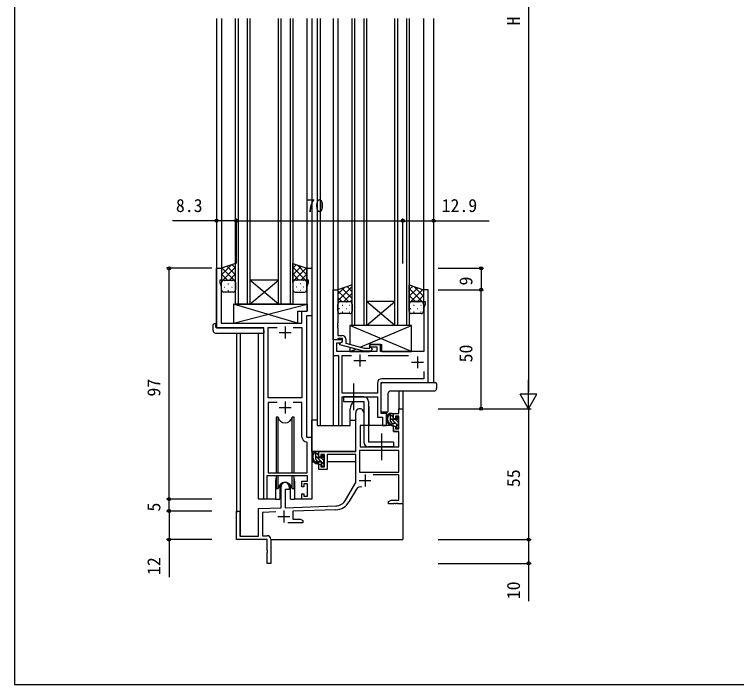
# Model space of a CAD drawing. Units: millimetres, scale not verified. Extents: x -437 to 438, y -281 to 278.
# Drawn here: x -436.8 to -133.2, y -280.9 to 0.7 of the extents above; entities that cross this region are included whole.
import ezdxf
from ezdxf.enums import TextEntityAlignment as Align

# ---------------------------------------------------------------- set-up
doc = ezdxf.new("R2010")
doc.units = ezdxf.units.MM
doc.header["$LTSCALE"] = 2
for name, color, linetype in [('0-2_YKK_11', 7, 'Continuous'), ('0-3_YKK_12', 2, 'Continuous'), ('0-4_YKK_13', 4, 'Continuous'), ('0-6_YKK_D', 6, 'Continuous'), ('0-7_YKK_ZWAK', 7, 'Continuous')]:
    doc.layers.add(name, color=color, linetype=linetype)
doc.styles.add('ＭＳ ゴシック', font='')
doc.styles.get('ＭＳ ゴシック').set_extended_font_data('MS Gothic')

msp = doc.modelspace()

# ---------------------------------------------------------------- linework, layer by layer
at = {"layer": '0-2_YKK_11'}
for p, q in [((-323, -130.475), (-323, -135.475)), ((-325.5, -132.975), (-320.5, -132.975)), ((-291.6, -142.175), (-291.6, -147.175)), ((-288.109, -142.575), (-271.095, -142.575)), ((-294.1, -144.675), (-289.1, -144.675)), ((-269.8, -145.475), (-264.8, -145.475)), ((-267.3, -142.975), (-267.3, -147.975)), ((-323, -161.975), (-323, -166.975)), ((-325.5, -164.475), (-320.5, -164.475)), ((-289.4, -192.675), (-289.4, -197.675)), ((-291.9, -195.175), (-286.9, -195.175)), ((-293.006, -198.727), (-296.143, -204.158)), ((-323.5, -207.775), (-323.5, -212.775)), ((-326, -210.275), (-321, -210.275))]:
    msp.add_line(p, q, dxfattribs=at)
for points in [[(-332, -202.975), (-332, -130.975), (-351.8, -130.975), (-351.8, -105.975), (-349.8, -105.975), (-349.8, -110.975), (-350.5, -110.975), (-350.5, -111.975), (-349.9, -113.624), (-349.9, -128.975), (-315.9, -128.975), (-315.9, -124.045), (-313.7, -124.045), (-313.7, -113.624), (-313.1, -111.975), (-313.1, -110.975), (-313.8, -110.975), (-313.8, -105.975), (-311.8, -105.975), (-311.8, -125.975), (-314, -125.975), (-314, -176.975), (-311.8, -176.975), (-311.8, -202.975), (-315.9, -202.975), (-315.9, -200.775), (-315.1, -200.775), (-315.1, -201.775), (-313.6, -201.775), (-313.6, -196.575), (-315.1, -196.575), (-315.1, -197.775), (-315.9, -197.775), (-315.9, -195.375), (-313.6, -195.375), (-313.6, -193.175), (-330.7, -193.175), (-330.7, -202.975)], [(-262.8, -153.975), (-262.8, -114.975), (-264.8, -114.975), (-264.8, -119.975), (-264.1, -119.975), (-264.1, -120.975), (-264.7, -122.623), (-264.7, -140.975), (-282.9, -140.975), (-282.9, -137.975), (-287.4, -137.975), (-287.4, -138.975), (-284.4, -138.975), (-284.4, -140.975), (-301.2, -140.975), (-301.2, -137.275), (-299.666, -137.275), (-298.8, -136.775), (-298.8, -135.975), (-302.8, -135.975), (-302.8, -142.575), (-300.6, -142.575), (-300.6, -171.975), (-299, -171.975), (-299, -159.975), (-284.2, -159.975), (-284.2, -168.575), (-282, -168.575), (-282, -171.975), (-280.4, -171.975), (-280.4, -166.975), (-282.6, -166.975), (-282.6, -153.975)], [(-275.13, -182.605), (-291.67, -182.605), (-291.67, -191.575), (-275.13, -191.575)]]:
    msp.add_lwpolyline(points, close=True, dxfattribs=at)
for points in [[(-302.8, -135.975), (-302.8, -114.975), (-300.8, -114.975), (-300.8, -129.017), (-300.92, -129.2), (-300.92, -129.75), (-300.8, -129.933), (-300.8, -130.017), (-300.92, -130.2), (-300.92, -130.75), (-300.8, -130.933), (-300.8, -134.175), (-299, -134.175)], [(-319.664, -130.875), (-315.9, -130.875), (-315.9, -160.475), (-330.1, -160.475), (-330.1, -130.875), (-326.336, -130.875)], [(-297.5, -135.675), (-297.5, -137.495), (-289.739, -139.575), (-287.549, -139.575), (-287.124, -139.151), (-286.276, -139.999), (-287.051, -140.775), (-289.897, -140.775), (-300, -138.068), (-300, -137.468), (-298.8, -136.775), (-298.8, -135.475), (-300.6, -135.475), (-300.8, -135.675), (-301.1, -135.975), (-302.8, -135.975)], [(-284.2, -154.175), (-284.2, -158.375), (-299, -158.375), (-299, -142.575), (-295.091, -142.575)], [(-264.7, -149.398), (-264.7, -152.375), (-282.4, -152.375)], [(-326.336, -162.375), (-330.1, -162.375), (-330.1, -191.975), (-313.7, -191.975), (-313.7, -179.173), (-313.987, -178.873)], [(-315.9, -176.875), (-315.9, -162.375), (-319.664, -162.375)], [(-297.554, -203.343), (-293.3, -195.975), (-293.3, -184.175), (-305.3, -184.175), (-305.3, -190.575), (-308.8, -190.575), (-308.8, -188.275), (-308, -188.275), (-308, -189.375), (-306.5, -189.375), (-306.5, -184.175), (-308, -184.175), (-308, -185.275), (-308.8, -185.275), (-308.8, -182.975), (-293.3, -182.975), (-293.3, -166.675)], [(-289.9, -166.675), (-289.9, -171.975), (-291.5, -171.975), (-291.5, -180.975), (-275.13, -180.975), (-275.13, -174.575), (-277.4, -174.575), (-277.4, -172.275), (-276.6, -172.275), (-276.6, -173.375), (-275.13, -173.375), (-275.13, -168.175), (-276.6, -168.175), (-276.6, -169.275), (-277.4, -169.275), (-277.4, -166.975), (-275.13, -166.975), (-275.13, -164.975), (-273.5, -164.975), (-273.5, -204.975), (-275.542, -204.975), (-275.725, -204.855), (-276.275, -204.855), (-276.458, -204.975), (-276.542, -204.975), (-276.725, -204.855), (-277.275, -204.855), (-277.458, -204.975), (-279.5, -204.975), (-279.5, -203.975), (-278.409, -203.345), (-275.13, -203.345), (-275.13, -192.775), (-286.001, -192.775)], [(-329, -219.845), (-329, -229.975), (-330.5, -229.975), (-330.5, -225.433), (-330.38, -225.25), (-330.38, -224.7), (-330.5, -224.517), (-330.5, -219.975), (-343.5, -219.975), (-343.5, -207.975), (-342.1, -207.975), (-342.1, -218.575), (-334.2, -218.575), (-334.2, -206.975), (-324.7, -206.643), (-324.7, -197.675)], [(-321.3, -197.675), (-321.3, -198.975), (-323, -198.975), (-323, -206.584), (-301.71, -205.84)], [(-326.933, -208.352), (-332.57, -208.549), (-332.57, -218.345), (-330.5, -218.345)], [(-301.653, -207.469), (-319.8, -208.103), (-319.8, -211.345), (-316.591, -211.345), (-315.5, -211.975), (-315.5, -212.975), (-321.85, -212.975)]]:
    msp.add_lwpolyline(points, dxfattribs=at)
for centre, radius, start, end in [((-299, -135.675), 1.5, 0.00001, 89.99999), ((-282.4, -154.175), 1.8, 90.00001, 179.99999), ((-291.6, -166.675), 1.7, 359.99999, 180.00001), ((-313.9, -176.875), 2, 180, 267.50807), ((-323, -197.675), 1.7, 359.99999, 180.00001), ((-291.448, -199.627), 1.8, 65.29866, 149.99999), ((-301.884, -200.843), 5, 271.99999, 330), ((-301.884, -200.843), 6.63, 272, 330), ((-330.5, -219.845), 1.5, 0.00001, 89.99999)]:
    msp.add_arc(centre, radius, start, end, dxfattribs=at)
at = {"layer": '0-3_YKK_12'}
for p, q in [((-351.8, -0.938), (-351.8, -130.975)), ((-349.8, -0.938), (-349.8, -106.475)), ((-343.8, -120.975), (-343.8, -0.938)), ((-342.8, -0.938), (-342.8, -120.975)), ((-338.8, -120.975), (-338.8, -0.938)), ((-337.8, -0.938), (-337.8, -120.975)), ((-325.8, -120.975), (-325.8, -0.938)), ((-324.8, -0.938), (-324.8, -120.975)), ((-320.8, -120.975), (-320.8, -0.938)), ((-319.8, -0.938), (-319.8, -120.975)), ((-313.8, -0.938), (-313.8, -106.475)), ((-311.8, -0.938), (-311.8, -177.275)), ((-309.5, -0.938), (-309.5, -171.975)), ((-308.3, -0.938), (-308.3, -171.975)), ((-302.8, -0.938), (-302.8, -171.975)), ((-300.8, -0.938), (-300.8, -115.475)), ((-293.8, -0.938), (-293.8, -129.975)), ((-289.8, -129.975), (-289.8, -0.938)), ((-288.8, -0.938), (-288.8, -129.975)), ((-275.8, -0.938), (-275.8, -129.975)), ((-271.8, -129.975), (-271.8, -0.938)), ((-270.8, -0.938), (-270.8, -129.975)), ((-264.8, -0.938), (-264.8, -115.475)), ((-260.6, -0.938), (-260.6, -153.975)), ((-325.8, -110.975), (-337.8, -110.975)), ((-325.8, -120.975), (-337.8, -110.975)), ((-337.8, -120.975), (-325.8, -110.975)), ((-337.8, -120.975), (-343.8, -120.975)), ((-325.8, -120.975), (-337.8, -120.975)), ((-319.8, -120.975), (-325.8, -120.975)), ((-276.8, -119.975), (-288.8, -119.975)), ((-276.8, -129.975), (-288.8, -119.975)), ((-288.8, -129.975), (-276.8, -119.975)), ((-276.8, -129.975), (-288.8, -129.975)), ((-343.5, -133.163), (-343.5, -208.675)), ((-341.87, -133.163), (-341.87, -218.575)), ((-334.2, -202.975), (-334.2, -133.163)), ((-275.13, -157.472), (-275.13, -164.975)), ((-273.5, -157.472), (-273.5, -164.975)), ((-295.599, -171.975), (-295.599, -164.975)), ((-287.6, -171.975), (-287.6, -164.975)), ((-280.4, -166.475), (-280.4, -170.475)), ((-274.83, -164.975), (-275.13, -164.975)), ((-309.5, -171.975), (-295.599, -171.975)), ((-327, -195.475), (-327, -202.975)), ((-319, -195.475), (-319, -202.975)), ((-327, -202.975), (-334.2, -202.975)), ((-312.765, -202.975), (-319, -202.975)), ((-273.5, -204.475), (-273.5, -219.975)), ((-329, -219.975), (-273.5, -219.975))]:
    msp.add_line(p, q, dxfattribs=at)
for points in [[(-288.8, -129.975), (-294.8, -129.975), (-294.8, -0.938)], [(-270.8, -129.975), (-276.8, -129.975), (-276.8, -0.938)]]:
    msp.add_lwpolyline(points, dxfattribs=at)
for centre, start, end in [((-291.6, -164.975), 131.40748, 180), ((-291.6, -164.975), 0, 22.34429), ((-323, -195.475), 159.63587, 180), ((-323, -195.475), 0, 20.36413)]:
    msp.add_arc(centre, 4, start, end, dxfattribs=at)
at = {"layer": '0-4_YKK_13'}
for p, q in [((-349.8, -108.678), (-345.745, -104.623)), ((-349.8, -111.507), (-343.8, -105.507)), ((-343.8, -111.555), (-349.485, -105.87)), ((-343.8, -108.726), (-347.364, -105.163)), ((-343.8, -105.898), (-345.242, -104.456)), ((-319.8, -105.898), (-318.358, -104.456)), ((-319.8, -108.726), (-316.236, -105.163)), ((-313.8, -111.507), (-319.8, -105.507)), ((-319.8, -111.555), (-314.115, -105.87)), ((-313.8, -108.678), (-317.855, -104.623)), ((-347.208, -110.975), (-349.8, -108.383)), ((-346.44, -110.975), (-343.8, -108.335)), ((-317.16, -110.975), (-319.8, -108.335)), ((-316.392, -110.975), (-313.8, -108.383)), ((-349.615, -111.396), (-349.8, -111.212)), ((-349.8, -114.975), (-349.8, -111.975)), ((-348.8, -110.975), (-344.8, -110.975)), ((-348.8, -110.975), (-344.8, -110.975)), ((-348.48, -111.065), (-348.28, -111.065)), ((-345.45, -111.065), (-345.25, -111.065)), ((-344.005, -111.369), (-343.8, -111.164)), ((-343.8, -111.975), (-343.8, -114.975)), ((-319.595, -111.369), (-319.8, -111.164)), ((-319.8, -111.975), (-319.8, -114.975)), ((-314.8, -110.975), (-318.8, -110.975)), ((-314.8, -110.975), (-318.8, -110.975)), ((-318.15, -111.065), (-318.35, -111.065)), ((-315.12, -111.065), (-315.32, -111.065)), ((-313.985, -111.396), (-313.8, -111.212)), ((-313.8, -114.975), (-313.8, -111.975)), ((-348.48, -113.895), (-348.28, -113.895)), ((-347.065, -112.48), (-346.865, -112.48)), ((-347.065, -115.31), (-346.865, -115.31)), ((-345.45, -113.895), (-345.25, -113.895)), ((-344.035, -112.48), (-343.835, -112.48)), ((-344.035, -115.31), (-343.858, -115.31)), ((-319.565, -112.48), (-319.765, -112.48)), ((-319.565, -115.31), (-319.742, -115.31)), ((-318.15, -113.895), (-318.35, -113.895)), ((-316.535, -112.48), (-316.735, -112.48)), ((-316.535, -115.31), (-316.735, -115.31)), ((-315.12, -113.895), (-315.32, -113.895)), ((-300.8, -119.607), (-294.8, -113.607)), ((-300.8, -116.778), (-298.095, -114.073)), ((-294.8, -118.626), (-299.039, -114.388)), ((-294.8, -115.798), (-296.917, -113.681)), ((-270.8, -114.898), (-269.358, -113.456)), ((-270.8, -117.726), (-267.236, -114.163)), ((-264.8, -120.507), (-270.8, -114.507)), ((-270.8, -120.555), (-265.115, -114.87)), ((-264.8, -117.678), (-268.855, -113.623)), ((-344.8, -115.975), (-348.8, -115.975)), ((-318.8, -115.975), (-314.8, -115.975)), ((-296.28, -119.975), (-300.8, -115.455)), ((-299.108, -119.975), (-300.8, -118.283)), ((-298.34, -119.975), (-294.8, -116.435)), ((-268.16, -119.975), (-270.8, -117.335)), ((-267.392, -119.975), (-264.8, -117.383)), ((-344.725, -120.975), (-344.725, -128.975)), ((-344.725, -120.975), (-313.73, -120.975)), ((-344.725, -128.975), (-313.73, -120.975)), ((-317.725, -128.975), (-344.725, -120.975)), ((-313.73, -120.975), (-313.73, -123.975)), ((-300.8, -123.975), (-300.8, -120.975)), ((-300.215, -120.065), (-300.18, -120.065)), ((-299.8, -119.975), (-295.8, -119.975)), ((-299.8, -119.975), (-295.8, -119.975)), ((-297.35, -120.065), (-297.15, -120.065)), ((-295.545, -120.008), (-294.8, -119.264)), ((-294.8, -120.975), (-294.8, -123.975)), ((-270.595, -120.369), (-270.8, -120.164)), ((-270.8, -123.975), (-270.8, -120.975)), ((-270.215, -120.065), (-270.18, -120.065)), ((-265.8, -119.975), (-269.8, -119.975)), ((-269.8, -119.975), (-265.8, -119.975)), ((-267.35, -120.065), (-267.15, -120.065)), ((-264.985, -120.396), (-264.8, -120.212)), ((-264.8, -120.975), (-264.8, -123.975)), ((-317.725, -123.975), (-317.725, -128.975)), ((-317.725, -123.975), (-313.73, -123.975)), ((-300.38, -122.895), (-300.18, -122.895)), ((-298.965, -121.48), (-298.765, -121.48)), ((-298.965, -124.31), (-298.765, -124.31)), ((-297.35, -122.895), (-297.15, -122.895)), ((-295.935, -121.48), (-295.735, -121.48)), ((-295.935, -124.31), (-295.735, -124.31)), ((-270.38, -122.895), (-270.18, -122.895)), ((-268.965, -121.48), (-268.765, -121.48)), ((-268.965, -124.31), (-268.765, -124.31)), ((-267.35, -122.895), (-267.15, -122.895)), ((-265.935, -121.48), (-265.735, -121.48)), ((-265.935, -124.31), (-265.735, -124.31)), ((-295.8, -124.975), (-299.8, -124.975)), ((-265.8, -124.975), (-269.8, -124.975)), ((-353.288, -132.163), (-353.288, -129.787)), ((-353.288, -132.163), (-353.288, -129.787)), ((-352.1, -130.675), (-352.1, -129.783)), ((-352.1, -130.675), (-352.1, -129.783)), ((-344.725, -128.975), (-317.725, -128.975)), ((-269.8, -140.975), (-295.8, -129.975)), ((-291.466, -139.112), (-269.8, -129.975)), ((-352.288, -133.163), (-332, -133.163)), ((-352.288, -133.163), (-332, -133.163)), ((-351.8, -130.975), (-332.5, -130.975)), ((-351.8, -130.975), (-332.5, -130.975)), ((-332, -132.163), (-332, -131.475)), ((-332, -132.163), (-332, -131.475)), ((-332, -132.163), (-332, -133.163)), ((-332, -132.163), (-332, -133.163)), ((-282.4, -140.975), (-282.4, -137.975)), ((-295.8, -140.975), (-293.221, -139.884)), ((-282.4, -140.975), (-269.8, -140.975)), ((-294.1, -165.622), (-294.1, -154.328)), ((-282.6, -165.975), (-282.6, -154.475)), ((-282.1, -153.975), (-259.8, -153.975)), ((-260.3, -153.975), (-259.8, -153.975)), ((-278.606, -157.47), (-278.609, -157.469)), ((-278.609, -157.472), (-260.3, -157.472)), ((-279.604, -165.975), (-279.604, -158.469)), ((-289.9, -161.975), (-289.9, -178.975)), ((-287.9, -161.975), (-287.9, -178.975)), ((-280.104, -166.475), (-282.1, -166.475)), ((-280.104, -166.475), (-280.104, -166.475)), ((-277.93, -166.975), (-279.23, -166.975)), ((-278.63, -170.175), (-278.63, -166.975)), ((-326.75, -168.475), (-326.75, -191.975)), ((-325.958, -168.475), (-326.75, -168.475)), ((-325.958, -191.975), (-325.958, -168.475)), ((-319.25, -168.475), (-320.042, -168.475)), ((-320.042, -191.975), (-320.042, -168.475)), ((-319.25, -191.975), (-319.25, -168.475)), ((-311.796, -182.975), (-311.796, -169.775)), ((-309.5, -169.775), (-311.796, -169.775)), ((-295.599, -169.775), (-293.3, -169.775)), ((-277.63, -168.5), (-278.63, -167.5)), ((-275.13, -172.414), (-278.63, -168.914)), ((-277.63, -169.275), (-277.63, -167.275)), ((-276.691, -169.575), (-277.33, -169.575)), ((-275.33, -170.8), (-276.323, -169.807)), ((-276.23, -168.775), (-276.23, -169.114)), ((-275.13, -169.586), (-276.148, -168.568)), ((-275.218, -169.063), (-275.718, -168.563)), ((-275.13, -169.875), (-275.13, -169.275)), ((-291.376, -172.272), (-291.43, -178.475)), ((-277.498, -171.975), (-291.076, -171.975)), ((-277.798, -171.161), (-278.616, -170.343)), ((-276.53, -171.175), (-277.63, -171.175)), ((-276.23, -171.475), (-276.23, -172.775)), ((-275.884, -173.075), (-276.23, -172.729)), ((-275.33, -172.075), (-275.33, -170.075)), ((-275.13, -172.775), (-275.13, -172.275)), ((-291.395, -174.475), (-291.5, -174.475)), ((-282.4, -186.622), (-282.4, -175.328)), ((-275.93, -173.075), (-275.43, -173.075)), ((-275.13, -178.475), (-275.161, -174.872)), ((-291.43, -178.475), (-291.411, -180.678)), ((-277.4, -178.975), (-287.9, -178.975)), ((-277.4, -178.975), (-277.4, -180.975)), ((-275.149, -180.678), (-275.13, -178.475)), ((-291.5, -179.405), (-291.421, -179.484)), ((-291.111, -180.975), (-275.449, -180.975)), ((-277.4, -180.975), (-287.9, -180.975)), ((-293.6, -182.975), (-311.796, -182.975)), ((-311.596, -182.975), (-311.596, -184.227)), ((-309.33, -182.975), (-310.63, -182.975)), ((-310.03, -186.175), (-310.03, -182.975)), ((-309.03, -184.5), (-310.03, -183.5)), ((-306.53, -188.414), (-310.03, -184.914)), ((-309.03, -185.275), (-309.03, -183.275)), ((-307.63, -184.775), (-307.63, -185.114)), ((-306.53, -185.586), (-307.548, -184.568)), ((-306.618, -185.063), (-307.118, -184.563)), ((-293.396, -184.255), (-293.396, -187.275)), ((-311.596, -186.365), (-311.596, -187.275)), ((-311.596, -187.275), (-311.015, -187.275)), ((-310.319, -187.275), (-307.706, -187.275)), ((-309.198, -187.161), (-310.016, -186.343)), ((-307.93, -187.175), (-309.03, -187.175)), ((-308.091, -185.575), (-308.73, -185.575)), ((-306.73, -186.8), (-307.723, -185.807)), ((-307.63, -187.475), (-307.63, -188.775)), ((-306.73, -188.075), (-306.73, -186.075)), ((-306.73, -187.275), (-306.5, -187.275)), ((-306.53, -185.875), (-306.53, -185.275)), ((-293.396, -187.275), (-305.3, -187.275)), ((-307.284, -189.075), (-307.63, -188.729)), ((-307.33, -189.075), (-306.83, -189.075)), ((-306.53, -188.775), (-306.53, -188.275)), ((-326.75, -193.175), (-326.75, -198.475)), ((-325.958, -198.475), (-325.958, -193.175)), ((-320.042, -198.475), (-320.042, -193.175)), ((-319.25, -198.475), (-319.25, -193.175)), ((-325.25, -196.991), (-325.25, -202.975)), ((-320.75, -202.975), (-320.75, -196.991)), ((-326.75, -198.475), (-325.958, -198.475)), ((-320.042, -198.475), (-319.25, -198.475)), ((-327, -202.975), (-325.25, -202.975)), ((-320.75, -202.975), (-319, -202.975))]:
    msp.add_line(p, q, dxfattribs=at)
for points in [[(-343.8, -111.975), (-343.8, -103.975), (-349.8, -105.975), (-349.8, -111.975)], [(-319.8, -111.975), (-319.8, -103.975), (-313.8, -105.975), (-313.8, -111.975)], [(-294.8, -120.975), (-294.8, -112.975), (-300.8, -114.975), (-300.8, -120.975)], [(-270.8, -120.975), (-270.8, -112.975), (-264.8, -114.975), (-264.8, -120.975)], [(-352.288, -129.283), (-352.1, -129.283), (-352.1, -129.783)], [(-352.288, -129.283), (-352.1, -129.283), (-352.1, -129.783)], [(-269.8, -140.975), (-269.8, -129.975), (-295.8, -129.975), (-295.8, -137.978)], [(-295.8, -139.22), (-295.8, -140.975), (-287.4, -140.975), (-287.4, -140.775)], [(-287.4, -139.426), (-287.4, -137.975), (-282.4, -137.975)], [(-259.3, -154.475), (-259.3, -155.795), (-259.3, -156.472)], [(-289.9, -159.975), (-298.4, -159.975), (-298.4, -161.975), (-289.9, -161.975)], [(-277.498, -171.975), (-277.43, -174.575), (-275.461, -174.575)]]:
    msp.add_lwpolyline(points, dxfattribs=at)
for centre, radius, start, end in [((-348.8, -111.975), 1, 89.9999, 179.9999), ((-348.8, -111.975), 1, 89.9999, 179.9999), ((-344.8, -111.975), 1, 359.9999, 89.9999), ((-344.8, -111.975), 1, 359.9999, 89.9999), ((-318.8, -111.975), 1, 90.0001, 180.0001), ((-318.8, -111.975), 1, 90.0001, 180.0001), ((-314.8, -111.975), 1, 0.0001, 90.0001), ((-314.8, -111.975), 1, 0.0001, 90.0001), ((-348.8, -114.975), 1, 179.9999, 269.9999), ((-344.8, -114.975), 1, 269.9999, 359.9999), ((-318.8, -114.975), 1, 180.0001, 270.0001), ((-314.8, -114.975), 1, 270.0001, 0.0001), ((-299.8, -120.975), 1, 89.9999, 179.9999), ((-299.8, -120.975), 1, 89.9999, 179.9999), ((-295.8, -120.975), 1, 359.9999, 89.9999), ((-295.8, -120.975), 1, 359.9999, 89.9999), ((-269.8, -120.975), 1, 90.0001, 180.0001), ((-269.8, -120.975), 1, 89.9999, 179.9999), ((-265.8, -120.975), 1, 0.0001, 90.0001), ((-265.8, -120.975), 1, 359.9999, 89.9999), ((-299.8, -123.975), 1, 179.9999, 269.9999), ((-295.8, -123.975), 1, 269.9999, 359.9999), ((-269.8, -123.975), 1, 179.9999, 269.9999), ((-265.8, -123.975), 1, 269.9999, 359.9999), ((-352.86, -129.759), 0.427, 134.08303, 183.7494), ((-352.86, -129.759), 0.427, 134.08303, 183.7494), ((-352.515, -130.429), 1.168, 78.78365, 123.34093), ((-352.515, -130.429), 1.168, 78.78365, 123.34093), ((-352.288, -132.163), 1, 180, 269.99489), ((-352.288, -132.163), 1, 180, 269.99489), ((-351.8, -130.675), 0.3, 180, 270), ((-351.8, -130.675), 0.3, 180, 270), ((-332.5, -131.475), 0.5, 0, 90), ((-332.5, -131.475), 0.5, 0, 90), ((-282.1, -154.475), 0.5, 90, 180), ((-259.8, -154.475), 0.5, 0, 90), ((-278.603, -158.472), 1.002, 90.18214, 179.82), ((-260.3, -156.472), 1, 270, 0), ((-289.9, -161.975), 2, 0, 90), ((-282.1, -165.975), 0.5, 180, 270), ((-277.516, -169.296), 2.885, 126.45193, 263.90389), ((-280.104, -165.975), 0.5, 270, 0), ((-277.93, -167.275), 0.3, 0, 90), ((-323, -167.975), 3, 189.59799, 350.40583), ((-277.43, -169.262), 2.504, 139.45806, 259.25217), ((-279.49, -167.379), 0.3, 301.6219, 336.95039), ((-279.03, -167.575), 0.2, 36.8699, 156.95039), ((-278.63, -167.275), 0.3, 216.8699, 270), ((-277.33, -169.275), 0.3, 180, 270), ((-276.691, -169.875), 0.3, 33.05573, 90), ((-276.23, -169.575), 0.25, 213.05573, 56.94427), ((-275.93, -168.775), 0.3, 45, 180), ((-275.93, -169.114), 0.3, 180, 236.94427), ((-275.33, -169.875), 0.2, 270, 0), ((-275.43, -169.275), 0.3, 0, 45), ((-291.076, -172.275), 0.3, 90, 179.5), ((-277.63, -170.175), 1, 180, 270), ((-277.752, -171.925), 0.25, 253.6388, 125.58163), ((-276.53, -171.475), 0.3, 0, 90), ((-275.93, -172.775), 0.3, 180, 270), ((-275.43, -172.775), 0.3, 270, 0), ((-275.33, -172.275), 0.2, 0, 90), ((-275.461, -174.875), 0.3, 0.5, 90), ((-287.9, -178.975), 2, 180, 270), ((-291.111, -180.675), 0.3, 180.5, 270), ((-275.449, -180.675), 0.3, 270, 359.5), ((-308.916, -185.296), 2.885, 126.45193, 263.90389), ((-308.83, -185.262), 2.504, 139.45806, 259.25217), ((-310.89, -183.379), 0.3, 301.6219, 336.95039), ((-310.43, -183.575), 0.2, 36.8699, 156.95039), ((-310.03, -183.275), 0.3, 216.8699, 270), ((-309.33, -183.275), 0.3, 0, 90), ((-307.33, -184.775), 0.3, 45, 180), ((-307.33, -185.114), 0.3, 180, 236.94427), ((-306.83, -185.275), 0.3, 0, 45), ((-309.03, -186.175), 1, 180, 270), ((-309.152, -187.925), 0.25, 253.6388, 125.58163), ((-308.73, -185.275), 0.3, 180, 270), ((-308.091, -185.875), 0.3, 33.05573, 90), ((-307.93, -187.475), 0.3, 0, 90), ((-307.63, -185.575), 0.25, 213.05573, 56.94427), ((-306.73, -185.875), 0.2, 270, 0), ((-306.73, -188.275), 0.2, 0, 90), ((-307.33, -188.775), 0.3, 180, 270), ((-306.83, -188.775), 0.3, 270, 0), ((-323, -198.975), 3, 9.59417, 170.40661)]:
    msp.add_arc(centre, radius, start, end, dxfattribs=at)
at = {"layer": '0-6_YKK_D'}
for p, q in [((-220.6, 157.1), (-220.6, -157.975)), ((-343.5, -103.975), (-343.5, -84.975)), ((-343.5, -103.975), (-343.5, -84.975)), ((-273.5, -103.975), (-273.5, -84.975)), ((-273.5, -103.975), (-273.5, -84.975)), ((-343.5, -85.975), (-273.5, -85.975)), ((-353.8, -105.975), (-372.8, -105.975)), ((-371.8, -202.975), (-371.8, -105.975)), ((-258.6, -105.975), (-239.6, -105.975)), ((-240.6, -105.975), (-240.6, -114.975)), ((-258.6, -114.975), (-239.6, -114.975)), ((-258.6, -114.975), (-239.6, -114.975)), ((-240.6, -164.975), (-240.6, -114.975)), ((-220.6, -164.975), (-220.6, -152.851)), ((-220.6, -164.975), (-224.1, -158.913)), ((-217.1, -158.913), (-224.1, -158.913)), ((-220.6, -164.975), (-217.1, -158.913)), ((-258.6, -164.975), (-219.6, -164.975)), ((-258.6, -164.975), (-239.6, -164.975)), ((-258.6, -164.975), (-219.6, -164.975)), ((-220.6, -164.975), (-220.6, -219.975)), ((-353.8, -202.975), (-372.8, -202.975)), ((-353.8, -202.975), (-372.8, -202.975)), ((-371.8, -207.975), (-371.8, -202.975)), ((-353.8, -207.975), (-372.8, -207.975)), ((-353.8, -207.975), (-372.8, -207.975)), ((-353.8, -219.975), (-372.8, -219.975)), ((-258.6, -219.975), (-219.6, -219.975)), ((-258.6, -219.975), (-219.6, -219.975)), ((-258.6, -229.975), (-219.6, -229.975))]:
    msp.add_line(p, q, dxfattribs=at)
for points in [[(-343.5, -85.975), (-351.8, -85.975), (-370.41, -85.975)], [(-273.5, -85.975), (-260.6, -85.975), (-237.218, -85.975)], [(-371.8, -207.975), (-371.8, -219.975), (-371.8, -235.73)], [(-220.6, -219.975), (-220.6, -229.975), (-220.6, -245.9)]]:
    msp.add_lwpolyline(points, dxfattribs=at)
for centre in [(-351.8, -85.975), (-343.5, -85.975), (-343.5, -85.975), (-273.5, -85.975), (-273.5, -85.975), (-260.6, -85.975), (-371.8, -105.975), (-240.6, -105.975), (-240.6, -114.975), (-240.6, -114.975), (-240.6, -164.975), (-371.8, -202.975), (-371.8, -202.975), (-371.8, -207.975), (-371.8, -207.975), (-371.8, -219.975), (-220.6, -219.975), (-220.6, -219.975), (-220.6, -229.975)]:
    msp.add_circle(centre, 0.637, dxfattribs=at)
at = {"layer": '0-7_YKK_ZWAK'}
msp.add_line((-436.8, 244.1), (-436.8, -280.9), dxfattribs=at)
msp.add_lwpolyline([(-436.8, -280.9), (438.2, -280.9), (438.2, 244.1)], dxfattribs=at)

# ---------------------------------------------------------------- texts
at = {"layer": '0-6_YKK_D', "style": 'ＭＳ ゴシック'}
for s, p in [('H', (-222.6, -3.932)), ('9', (-242.6, -113.202)), ('50', (-242.6, -145.515)), ('97', (-373.8, -159.887)), ('55', (-222.6, -197.93)), ('5', (-373.8, -208.202)), ('12', (-373.8, -234.88)), ('10', (-222.6, -245.051))]:
    msp.add_text(s, height=5.499, rotation=90, dxfattribs=at).set_placement(p, align=Align.BOTTOM_LEFT)
for s, p in [('8.3', (-368.921, -83.975)), ('70', (-314.125, -83.975)), ('12.9', (-257.201, -83.975))]:
    msp.add_text(s, height=5.499, dxfattribs=at).set_placement(p, align=Align.BOTTOM_LEFT)

doc.saveas('drawing.dxf')
